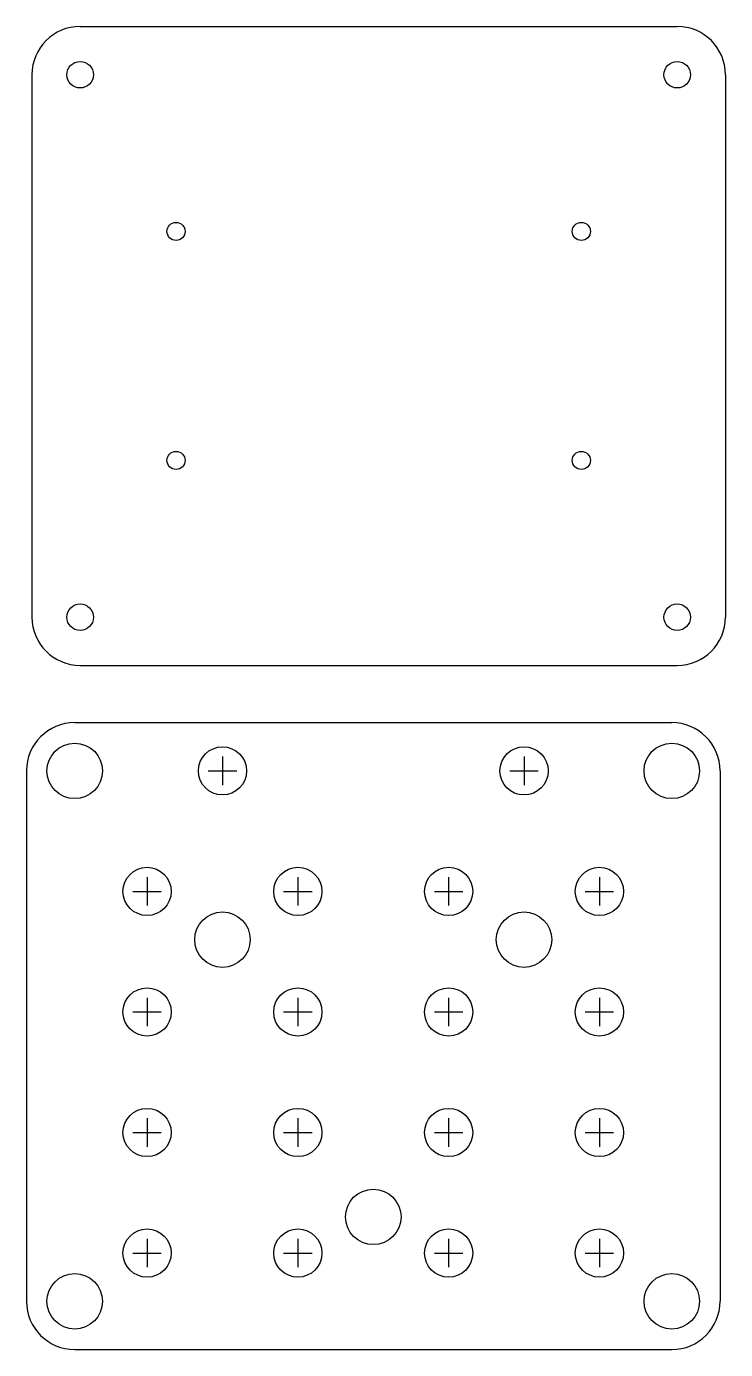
# Model space of a CAD drawing. Header units: millimetres. Extents: x 4249 to 4307, y 871 to 981.
import ezdxf

# ---------------------------------------------------------------- set-up
doc = ezdxf.new("R2010")
doc.units = ezdxf.units.MM

msp = doc.modelspace()

# ---------------------------------------------------------------- linework, layer by layer
for p, q in [((4253.04, 981.04), (4302.54, 981.04)), ((4249.04, 977.04), (4249.04, 932.04)), ((4306.54, 977.04), (4306.54, 932.04)), ((4253.04, 928.04), (4302.54, 928.04)), ((4252.59, 923.29), (4302.09, 923.29)), ((4248.59, 919.29), (4248.59, 875.29)), ((4306.09, 919.29), (4306.09, 875.29)), ((4252.59, 871.29), (4302.09, 871.29))]:
    msp.add_line(p, q)
at = {"color": 1}
for p, q in [((4264.84, 920.47), (4264.84, 918.11)), ((4289.84, 920.47), (4289.84, 918.11)), ((4263.66, 919.29), (4266.02, 919.29)), ((4288.66, 919.29), (4291.02, 919.29)), ((4258.59, 910.47), (4258.59, 908.11)), ((4271.09, 910.47), (4271.09, 908.11)), ((4283.59, 910.47), (4283.59, 908.11)), ((4296.09, 910.47), (4296.09, 908.11)), ((4257.41, 909.29), (4259.77, 909.29)), ((4269.91, 909.29), (4272.27, 909.29)), ((4282.41, 909.29), (4284.77, 909.29)), ((4294.91, 909.29), (4297.27, 909.29)), ((4258.59, 900.47), (4258.59, 898.11)), ((4271.09, 900.47), (4271.09, 898.11)), ((4283.59, 900.47), (4283.59, 898.11)), ((4296.09, 900.47), (4296.09, 898.11)), ((4257.41, 899.29), (4259.77, 899.29)), ((4269.91, 899.29), (4272.27, 899.29)), ((4282.41, 899.29), (4284.77, 899.29)), ((4294.91, 899.29), (4297.27, 899.29)), ((4258.59, 890.47), (4258.59, 888.11)), ((4271.09, 890.47), (4271.09, 888.11)), ((4283.59, 890.47), (4283.59, 888.11)), ((4296.09, 890.47), (4296.09, 888.11)), ((4257.41, 889.29), (4259.77, 889.29)), ((4269.91, 889.29), (4272.27, 889.29)), ((4282.41, 889.29), (4284.77, 889.29)), ((4294.91, 889.29), (4297.27, 889.29)), ((4258.59, 880.47), (4258.59, 878.11)), ((4271.09, 880.47), (4271.09, 878.11)), ((4283.59, 880.47), (4283.59, 878.11)), ((4296.09, 880.47), (4296.09, 878.11)), ((4257.41, 879.29), (4259.77, 879.29)), ((4269.91, 879.29), (4272.27, 879.29)), ((4282.41, 879.29), (4284.77, 879.29)), ((4294.91, 879.29), (4297.27, 879.29))]:
    msp.add_line(p, q, dxfattribs=at)
for centre, radius in [((4253.04, 977.04), 1.1), ((4302.54, 977.04), 1.1), ((4260.99, 964.04), 0.75), ((4294.59, 964.04), 0.75), ((4260.99, 945.04), 0.75), ((4294.59, 945.04), 0.75), ((4253.04, 932.04), 1.1), ((4302.54, 932.04), 1.1), ((4252.59, 919.29), 2.3), ((4302.09, 919.29), 2.3), ((4264.84, 905.29), 2.3), ((4289.84, 905.29), 2.3), ((4277.34, 882.29), 2.3), ((4252.59, 875.29), 2.3), ((4302.09, 875.29), 2.3)]:
    msp.add_circle(centre, radius)
for centre in [(4264.84, 919.29), (4289.84, 919.29), (4258.59, 909.29), (4271.09, 909.29), (4283.59, 909.29), (4296.09, 909.29), (4258.59, 899.29), (4271.09, 899.29), (4283.59, 899.29), (4296.09, 899.29), (4258.59, 889.29), (4271.09, 889.29), (4283.59, 889.29), (4296.09, 889.29), (4258.59, 879.29), (4271.09, 879.29), (4283.59, 879.29), (4296.09, 879.29)]:
    msp.add_circle(centre, 2, dxfattribs=at)
for centre, start, end in [((4253.04, 977.04), 90, 180), ((4302.54, 977.04), 0, 90), ((4253.04, 932.04), 180, 270), ((4302.54, 932.04), 270, 360), ((4252.59, 919.29), 90, 180), ((4302.09, 919.29), 0, 90), ((4252.59, 875.29), 180, 270), ((4302.09, 875.29), 270, 0)]:
    msp.add_arc(centre, 4, start, end)

doc.saveas('drawing.dxf')
